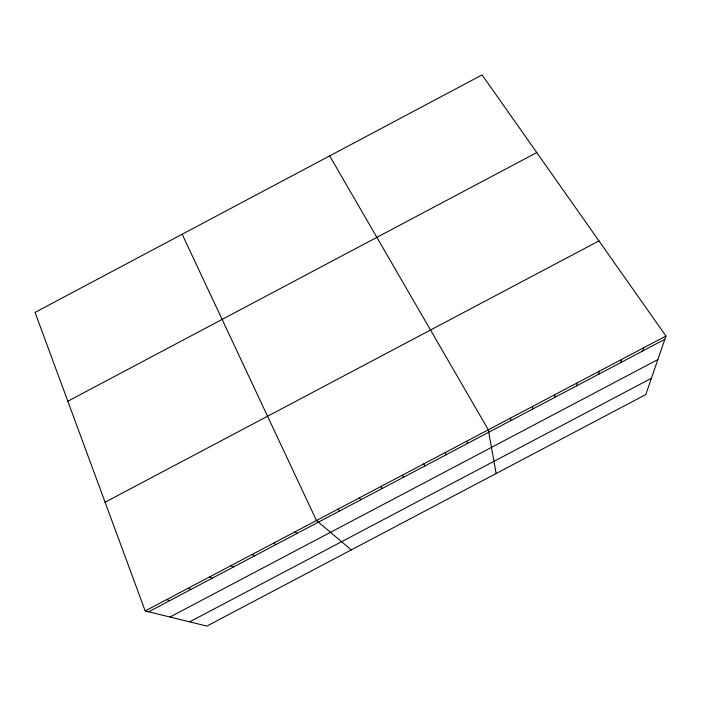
<?xml version="1.0" encoding="UTF-8"?>
<svg xmlns="http://www.w3.org/2000/svg" width="701" height="701" viewBox="0 0 701 701"><rect width="100%" height="100%" fill="white"/><g stroke="black" fill="none" stroke-linecap="round" stroke-linejoin="round"><path stroke-width="1.05" d="M554.71 397.441L554.859 394.681M576.713 385.822L577.063 382.965M598.724 374.203L599.267 371.241M620.753 362.583L621.489 359.508M642.782 350.956L643.711 347.775M665.95 336.042L645.787 394.584L206.848 626.081L145.186 610.93L35.05 312.401L482.095 74.919L665.95 336.042L145.186 610.93M67.822 401.226L536.773 152.573M105.08 502.214L598.969 240.907M148.638 611.771L664.82 339.319M169.984 617.02L657.836 359.595M189.664 621.857L651.404 378.277M166.566 599.644L169.835 600.591M187.956 588.349L191.031 589.401M209.354 577.054L212.245 578.202M230.76 565.76L233.459 567.004M252.176 554.456L254.691 555.797M273.6 543.144L275.931 544.589M295.033 531.831L297.171 533.373M351.297 549.891L316.475 520.51L182.164 234.257M337.926 509.189L339.687 510.933M359.385 497.859L360.954 499.708M380.853 486.529L382.238 488.474M402.33 475.19L403.522 477.241M329.68 155.894L488.317 429.801L496.142 473.508M423.816 463.852L424.815 465.999M445.301 452.504L446.125 454.756M466.805 441.157L467.436 443.505M510.486 418.103L510.731 420.653M532.672 406.396L532.716 409.042"/></g></svg>
